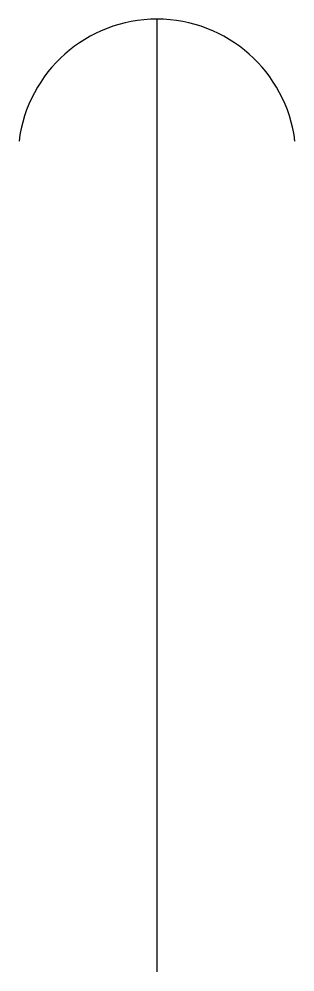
# Model space of a CAD drawing. Header units: millimetres. Extents: x -1.7 to 1.7, y 0 to 11.5.
import ezdxf

# ---------------------------------------------------------------- set-up
doc = ezdxf.new("R2010")
doc.units = ezdxf.units.MM

msp = doc.modelspace()

# ---------------------------------------------------------------- linework, layer by layer
msp.add_line((0, 0), (0, 11.496))
msp.add_arc((0, 9.817), 1.679, 7.0019, 172.9981)

doc.saveas('drawing.dxf')
